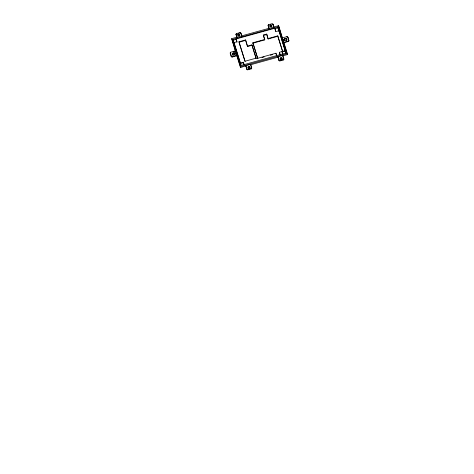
<?xml version="1.0" encoding="UTF-8"?>
<svg xmlns="http://www.w3.org/2000/svg" width="474" height="474" viewBox="0 0 474 474"><rect width="100%" height="100%" fill="white"/><g stroke="black" fill="none" stroke-linecap="round" stroke-linejoin="round"><path stroke-width="0.71" d="M236.893 37.452L236.058 34.424A0.77 0.711 -3.3 0 1 236.579 33.535L239.903 32.617A0.77 0.711 -3.3 0 1 240.857 33.097L241.87 36.338M269.013 28.564L268.171 25.537A0.77 0.711 -3.3 0 1 268.699 24.648L272.017 23.73A0.77 0.711 -3.3 0 1 272.971 24.21L273.99 27.451M233.451 51.873L235.424 51.328L231.691 38.643L278.57 25.667L287.339 53.645L287.392 54.587L282.782 55.861L283.796 59.108A0.77 0.711 -3.3 0 1 283.274 59.991L279.95 60.909A0.77 0.711 -3.3 0 1 278.996 60.435L277.954 56.756L282.753 55.428L283.796 59.108M232.989 39.318L277.841 26.911L286.018 53.011L241.165 65.424L232.989 39.318L233.7 42.358M236.982 42.21L236.082 38.981L274.843 28.25L275.88 31.562L278.908 30.727L285.893 53.384M233.042 40.26L236.105 39.413M275.696 31.337L274.867 28.689L277.894 27.848L277.841 26.911M245.609 39.94L245.633 40.373L238.991 42.21L238.967 41.777L245.609 39.94L247.558 46.517L251.99 45.291L251.961 44.858L247.535 46.085M263.325 35.035L264.717 39.472L252.903 42.743L257.797 58.699L252.932 43.175L264.741 39.905L263.325 35.035L266.726 34.098L268.142 38.969L277.811 36.291L277.788 35.858L268.112 38.536M263.354 35.467L266.749 34.531L266.726 34.098M282.308 38.353L282.285 37.92L286.894 36.64A0.77 0.711 -3.3 0 1 287.848 37.12L288.838 40.628A0.77 0.711 -3.3 0 1 288.311 41.511L283.701 42.79L287.392 54.587M234.529 54.498L233.421 54.806A0.96 0.889 -3.3 0 1 232.23 54.208A0.96 0.889 -3.3 0 1 232.882 53.1L233.99 52.792A0.96 0.889 -3.3 0 1 235.181 53.39A0.96 0.889 -3.3 0 1 234.529 54.498L234.553 54.931M286.201 40.177L285.093 40.48A0.96 0.889 -3.3 0 1 283.902 39.881A0.96 0.889 -3.3 0 1 284.554 38.773L285.662 38.465A0.96 0.889 -3.3 0 1 286.853 39.064A0.96 0.889 -3.3 0 1 286.201 40.177L286.225 40.61M232.29 54.729A0.96 0.889 -3.3 0 1 232.912 53.532L234.02 53.224A0.96 0.889 -3.3 0 1 234.903 54.753M284.003 40.486A0.96 0.889 -3.3 0 1 284.584 39.206L285.686 38.904A0.96 0.889 -3.3 0 1 286.859 40.047M230.263 53.058L231.223 56.128A0.77 0.711 -3.3 0 0 232.177 56.607L236.793 55.328L235.4 50.89L230.791 52.17A0.77 0.711 -3.3 0 0 230.263 53.058L231.253 56.56A0.77 0.711 -3.3 0 0 232.201 57.04L236.816 55.76L236.793 55.328M288.814 40.195A0.77 0.711 -3.3 0 1 288.287 41.078L283.671 42.358L282.285 37.92M251.961 44.858L256.132 58.16L245.058 61.223L238.967 41.777M243.375 62.248L243.399 62.681L240.336 63.528L240.306 63.095L243.375 62.248L244.08 64.511M257.767 58.266L275.969 53.23L276.68 55.494M280.134 54.978L279.399 52.276L281.983 51.565L282.871 54.397M285.182 51.115L282.676 51.814L282.646 51.382L285.158 50.682M261.992 57.538L264.095 56.951M270.393 55.209L272.491 54.629M245.864 66.076L246.883 69.323A0.77 0.711 -3.3 0 0 247.837 69.796L251.155 68.878A0.77 0.711 -3.3 0 0 251.682 67.989L250.639 64.316L240.514 67.557L240.46 66.621L287.339 53.645M251.682 67.989L250.663 64.748L277.983 57.188M245.84 65.643L246.859 68.884A0.77 0.711 -3.3 0 0 247.807 69.364L251.131 68.446A0.77 0.711 -3.3 0 0 251.658 67.557M277.954 56.756L278.973 60.002A0.77 0.711 -3.3 0 0 279.927 60.476L283.245 59.558A0.77 0.711 -3.3 0 0 283.772 58.669M287.848 37.12L288.838 40.628M282.089 37.659L278.57 25.667M277.894 27.848L278.931 31.16L278.908 30.727M277.788 35.858L282.646 51.382M277.811 36.291L282.676 51.814M282.717 54.261L281.983 51.565M272.971 24.21L273.605 26.585M279.399 52.276L280.11 54.546M268.171 25.537L269.191 28.778M276.17 54.226L276.703 55.926M266.749 34.531L268.142 38.969M251.99 45.291L256.156 58.592L256.132 58.16M245.633 40.373L247.558 46.517M240.857 33.097L241.693 36.119M239.204 42.903L245.082 61.656M236.058 34.424L237.071 37.665M236.082 38.981L236.959 41.777L233.895 42.624L240.306 63.095M243.399 62.681L244.11 64.944M240.514 64.097L240.869 65.228M231.691 38.643L240.46 66.621M236.816 55.76L240.514 67.557M288.287 41.078L288.311 41.511M286.894 36.64L286.924 37.079M285.662 38.465L285.686 38.904M284.554 38.773L284.584 39.206M283.245 59.558L283.274 59.991M282.753 55.428L282.782 55.861M279.927 60.476L279.95 60.909M278.973 60.002L278.996 60.435M274.843 28.25L274.867 28.689M275.969 53.23L275.992 53.663M268.699 24.648L268.722 25.081M264.717 39.472L264.741 39.905M252.903 42.743L252.932 43.175M251.131 68.446L251.155 68.878M250.639 64.316L250.663 64.748M247.807 69.364L247.837 69.796M246.859 68.884L246.883 69.323M239.903 32.617L239.927 33.05M236.579 33.535L236.609 33.968M233.99 52.792L234.02 53.224M233.421 54.806L233.445 55.239M232.882 53.1L232.912 53.532M232.177 56.607L232.201 57.04M231.223 56.128L231.253 56.56M268.195 25.969A0.77 0.711 -3.3 0 1 268.539 25.158M272.793 24.328A0.77 0.711 -3.3 0 1 272.994 24.642M236.082 34.857A0.77 0.711 -3.3 0 1 236.265 34.164M240.514 33.103A0.77 0.711 -3.3 0 1 240.881 33.53M270.198 26.805A0.96 0.889 -3.3 0 1 270.174 25.549A0.96 0.889 -3.3 0 1 271.531 25.513A0.96 0.889 -3.3 0 1 271.555 26.769M238.286 35.828A0.96 0.889 -3.3 0 1 237.871 34.691A0.96 0.889 -3.3 0 1 239.062 34.199A0.96 0.889 -3.3 0 1 239.684 35.248M239.589 35.467A0.96 0.889 -3.3 0 1 239.246 35.805M248.346 68.452A0.96 0.889 -3.3 0 1 248.382 67.136A0.96 0.889 -3.3 0 1 249.792 67.272A0.96 0.889 -3.3 0 1 249.514 68.558M280.466 59.564A0.96 0.889 -3.3 0 1 280.436 58.302A0.96 0.889 -3.3 0 1 281.793 58.266A0.96 0.889 -3.3 0 1 281.823 59.528M287.505 37.132A0.77 0.711 -3.3 0 1 287.872 37.553M230.287 53.491A0.77 0.711 -3.3 0 1 230.631 52.679M232.853 55.227A0.96 0.889 -3.3 0 1 232.509 55.031M280.644 59.268A0.96 0.889 -3.3 0 0 282.066 58.456A0.96 0.889 -3.3 0 0 280.608 57.727A0.96 0.889 -3.3 0 0 280.644 59.268M248.524 68.155A0.96 0.889 -3.3 0 0 249.952 67.344A0.96 0.889 -3.3 0 0 248.494 66.609A0.96 0.889 -3.3 0 0 248.524 68.155M238.262 35.396A0.96 0.889 -3.3 0 0 239.684 34.584A0.96 0.889 -3.3 0 0 238.226 33.855A0.96 0.889 -3.3 0 0 238.262 35.396M270.376 26.508A0.96 0.889 -3.3 0 0 271.798 25.697A0.96 0.889 -3.3 0 0 270.34 24.968A0.96 0.889 -3.3 0 0 270.376 26.508"/></g></svg>
